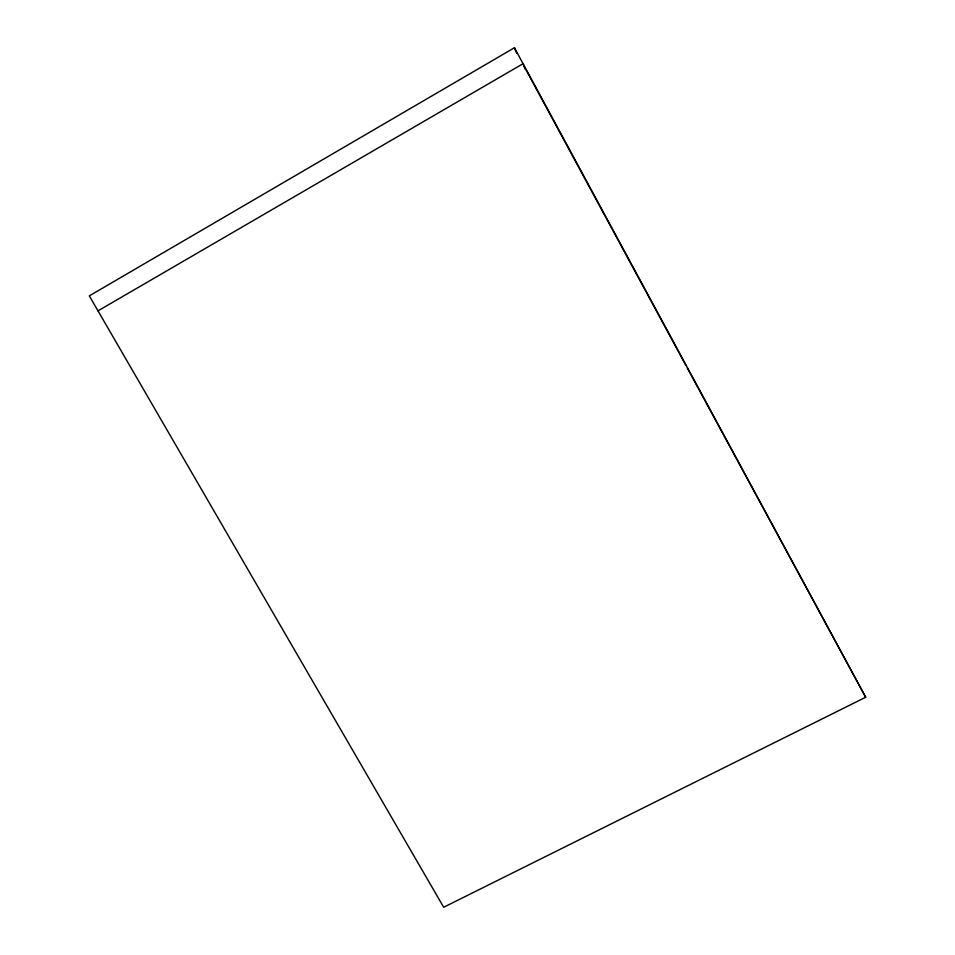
<?xml version="1.0" encoding="UTF-8"?>
<svg xmlns="http://www.w3.org/2000/svg" width="955" height="955" viewBox="0 0 955 955"><rect width="100%" height="100%" fill="white"/><g stroke="black" fill="none" stroke-linecap="round" stroke-linejoin="round"><path stroke-width="1.43" d="M514.435 47.75L89.304 295.883L443.681 907.25L865.696 697.234L514.435 47.75L516.679 53.277M97.983 310.864L523.054 63.699L525.238 69.226M865.696 697.234L687.23 367.89M524.032 66.181L685.809 365.276"/></g></svg>
